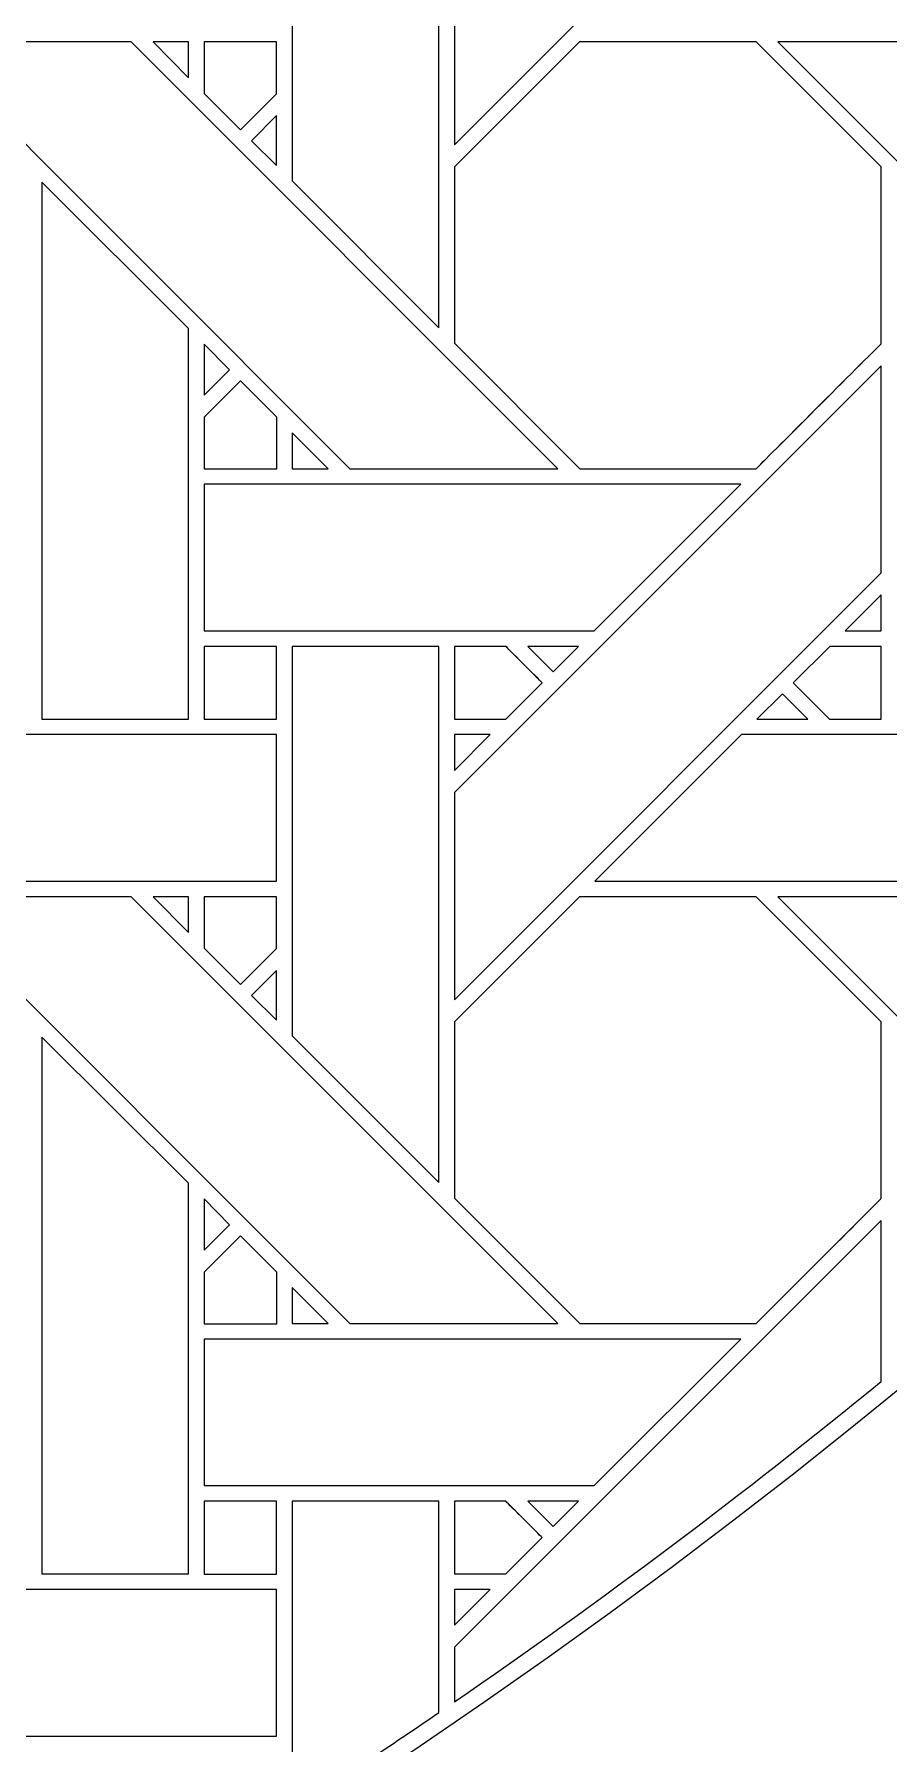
# Model space of a CAD drawing. Header units: inches. Extents: x 4.4 to 20.4, y 1.1 to 17.1.
# Drawn here: x 15.949 to 16.898, y 3.174 to 5.071 of the extents above; entities that cross this region are included whole.
import ezdxf

# ---------------------------------------------------------------- set-up
doc = ezdxf.new("R2010")
doc.units = ezdxf.units.IN
doc.header["$MEASUREMENT"] = 0
doc.layers.add('Design', color=7, linetype='Continuous', lineweight=0)

msp = doc.modelspace()

# ---------------------------------------------------------------- linework, layer by layer
at = {"layer": 'Design'}
for points, knots in [([(12.38285403781467, 17.09476386176223), (7.964575873480902, 17.09476386176223), (4.382854037814669, 13.51304202609592), (4.382854037814669, 9.094763861762152), (4.382854037814669, 4.676485697428384), (7.964575873480902, 1.094763861762152), (12.38285403781467, 1.094763861762152), (16.80113220214846, 1.094763861762152), (20.38285319010416, 4.676485697428384), (20.38285319010416, 9.094763861762152), (20.38285319010416, 13.51304202609592), (16.80113220214846, 17.09476386176223), (12.38285403781467, 17.09476386176223)], [0, 0, 0, 0, 1, 1, 1, 2, 2, 2, 3, 3, 3, 4, 4, 4, 4]), ([(12.38285399246456, 16.23880890138889), (8.437306717014545, 16.23880890138889), (5.23880895283777, 13.04031113721215), (5.23880895283777, 9.094763861762152), (5.23880895283777, 5.149216586312149), (8.437306717014545, 1.950718822135361), (12.38285399246456, 1.950718822135361), (16.32840126791459, 1.950718822135361), (19.52689827508111, 5.149216586312149), (19.52689827508111, 9.094763861762152), (19.52689827508111, 13.04031113721215), (16.32840126791459, 16.23880890138889), (12.38285399246456, 16.23880890138889)], [0, 0, 0, 0, 1, 1, 1, 2, 2, 2, 3, 3, 3, 4, 4, 4, 4]), ([(16.4153137207032, 5.178177727593316), (16.4153137207032, 5.178177727593316), (16.88897026909722, 5.651766459147134), (16.88897026909722, 5.651766459147134), (16.88897026909722, 5.651766459147134), (16.88897026909722, 5.421737670898437), (16.88897026909722, 5.421737670898437), (16.88897026909722, 5.421737670898437), (16.4153137207032, 4.94808112250434), (16.4153137207032, 4.94808112250434), (16.4153137207032, 4.94808112250434), (16.4153137207032, 5.178177727593316), (16.4153137207032, 5.178177727593316)], [0, 0, 0, 0, 1, 1, 1, 2, 2, 2, 3, 3, 3, 4, 4, 4, 4]), ([(16.39816114637584, 5.340279473198784), (16.39816114637584, 5.340279473198784), (16.39816114637584, 4.745168897840711), (16.39816114637584, 4.745168897840711), (16.39816114637584, 4.745168897840711), (16.23524305555555, 4.908086988661024), (16.23524305555555, 4.908086988661024), (16.23524305555555, 4.908086988661024), (16.23524305555555, 5.340279473198784), (16.23524305555555, 5.340279473198784), (16.23524305555555, 5.340279473198784), (16.39816114637584, 5.340279473198784), (16.39816114637584, 5.340279473198784)], [0, 0, 0, 0, 1, 1, 1, 2, 2, 2, 3, 3, 3, 4, 4, 4, 4]), ([(15.82573106553819, 5.062428792317708), (15.82573106553819, 5.062428792317708), (16.0566711425782, 5.062428792317708), (16.0566711425782, 5.062428792317708), (16.0566711425782, 5.062428792317708), (16.53031412760416, 4.58877224392361), (16.53031412760416, 4.58877224392361), (16.53031412760416, 4.58877224392361), (16.29929267035597, 4.58877224392361), (16.29929267035597, 4.58877224392361), (16.29929267035597, 4.58877224392361), (15.82573106553819, 5.062428792317708), (15.82573106553819, 5.062428792317708)], [0, 0, 0, 0, 1, 1, 1, 2, 2, 2, 3, 3, 3, 4, 4, 4, 4]), ([(16.12022908528653, 5.062415228949652), (16.12022908528653, 5.062415228949652), (16.12022908528653, 5.022583855523003), (16.12022908528653, 5.022583855523003), (16.12022908528653, 5.022583855523003), (16.08079359266501, 5.062415228949652), (16.08079359266501, 5.062415228949652), (16.08079359266501, 5.062415228949652), (16.12022908528653, 5.062415228949652), (16.12022908528653, 5.062415228949652)], [0, 0, 0, 0, 1, 1, 1, 2, 2, 2, 3, 3, 3, 3]), ([(16.21771918402778, 5.062394883897568), (16.21771918402778, 5.062394883897568), (16.21771918402778, 5.004792107476128), (16.21771918402778, 5.004792107476128), (16.21771918402778, 5.004792107476128), (16.1777903238932, 4.96484883626302), (16.1777903238932, 4.96484883626302), (16.1777903238932, 4.96484883626302), (16.13745795355903, 5.005183749728732), (16.13745795355903, 5.005183749728732), (16.13745795355903, 5.005183749728732), (16.13745795355903, 5.062394883897568), (16.13745795355903, 5.062394883897568), (16.13745795355903, 5.062394883897568), (16.21771918402778, 5.062394883897568), (16.21771918402778, 5.062394883897568)], [0, 0, 0, 0, 1, 1, 1, 2, 2, 2, 3, 3, 3, 4, 4, 4, 5, 5, 5, 5]), ([(16.1777903238932, 4.96484883626302), (16.1777903238932, 4.96484883626302), (16.13745795355903, 5.005183749728732), (16.13745795355903, 5.005183749728732), (16.13745795355903, 5.005183749728732), (16.13745795355903, 5.062394883897568), (16.13745795355903, 5.062394883897568), (16.13745795355903, 5.062394883897568), (16.21771918402778, 5.062394883897568), (16.21771918402778, 5.062394883897568), (16.21771918402778, 5.062394883897568), (16.21771918402778, 5.004792107476128), (16.21771918402778, 5.004792107476128), (16.21771918402778, 5.004792107476128), (16.1777903238932, 4.96484883626302), (16.1777903238932, 4.96484883626302)], [0, 0, 0, 0, 1, 1, 1, 2, 2, 2, 3, 3, 3, 4, 4, 4, 5, 5, 5, 5]), ([(16.55403306749139, 5.062374538845485), (16.55403306749139, 5.062374538845485), (16.750244140625, 5.062374538845485), (16.750244140625, 5.062374538845485), (16.750244140625, 5.062374538845485), (16.88899570041235, 4.923656887478298), (16.88899570041235, 4.923656887478298), (16.88899570041235, 4.923656887478298), (16.88899570041235, 4.727442423502603), (16.88899570041235, 4.727442423502603), (16.8711971706814, 4.709507412380641), (16.75927056206597, 4.59776645236545), (16.75028483072916, 4.588755289713541), (16.75028483072916, 4.588755289713541), (16.55457560221362, 4.588755289713541), (16.55457560221362, 4.588755289713541), (16.55457560221362, 4.588755289713541), (16.41533576117624, 4.727990044487847), (16.41533576117624, 4.727990044487847), (16.41533576117624, 4.727990044487847), (16.41533576117624, 4.923656887478298), (16.41533576117624, 4.923656887478298), (16.41533576117624, 4.923656887478298), (16.55403306749139, 5.062374538845485), (16.55403306749139, 5.062374538845485)], [0, 0, 0, 0, 1, 1, 1, 2, 2, 2, 3, 3, 3, 4, 4, 4, 5, 5, 5, 6, 6, 6, 7, 7, 7, 8, 8, 8, 8]), ([(16.88899570041235, 4.727442423502603), (16.87108188205292, 4.709391276041666), (16.75918918185764, 4.597685072157117), (16.75028483072916, 4.588755289713541), (16.75028483072916, 4.588755289713541), (16.55457560221362, 4.588755289713541), (16.55457560221362, 4.588755289713541), (16.55457560221362, 4.588755289713541), (16.41533576117624, 4.727990044487847), (16.41533576117624, 4.727990044487847), (16.41533576117624, 4.727990044487847), (16.41533576117624, 4.923656887478298), (16.41533576117624, 4.923656887478298), (16.41533576117624, 4.923656887478298), (16.55403306749139, 5.062374538845485), (16.55403306749139, 5.062374538845485), (16.55403306749139, 5.062374538845485), (16.750244140625, 5.062374538845485), (16.750244140625, 5.062374538845485), (16.750244140625, 5.062374538845485), (16.88899570041235, 4.923656887478298), (16.88899570041235, 4.923656887478298), (16.88899570041235, 4.923656887478298), (16.88899570041235, 4.727442423502603), (16.88899570041235, 4.727442423502603)], [0, 0, 0, 0, 1, 1, 1, 2, 2, 2, 3, 3, 3, 4, 4, 4, 5, 5, 5, 6, 6, 6, 7, 7, 7, 8, 8, 8, 8]), ([(17.24801974826389, 4.58877224392361), (17.24801974826389, 4.58877224392361), (16.77445983886721, 5.062428792317708), (16.77445983886721, 5.062428792317708), (16.77445983886721, 5.062428792317708), (17.00539991590709, 5.062428792317708), (17.00539991590709, 5.062428792317708), (17.00539991590709, 5.062428792317708), (17.47904459635416, 4.58877224392361), (17.47904459635416, 4.58877224392361), (17.47904459635416, 4.58877224392361), (17.24801974826389, 4.58877224392361), (17.24801974826389, 4.58877224392361)], [0, 0, 0, 0, 1, 1, 1, 2, 2, 2, 3, 3, 3, 4, 4, 4, 4]), ([(16.21769714355471, 4.980574713812933), (16.21769714355471, 4.980574713812933), (16.21769714355471, 4.925415886773003), (16.21769714355471, 4.925415886773003), (16.21769714355471, 4.925415886773003), (16.18992784288194, 4.952804565429687), (16.18992784288194, 4.952804565429687), (16.18992784288194, 4.952804565429687), (16.21769714355471, 4.980574713812933), (16.21769714355471, 4.980574713812933)], [0, 0, 0, 0, 1, 1, 1, 2, 2, 2, 3, 3, 3, 3]), ([(16.1201477050782, 4.744474622938367), (16.1201477050782, 4.744474622938367), (16.1201477050782, 4.310771518283419), (16.1201477050782, 4.310771518283419), (16.1201477050782, 4.310771518283419), (15.9573805067275, 4.310771518283419), (15.9573805067275, 4.310771518283419), (15.9573805067275, 4.310771518283419), (15.9573805067275, 4.906617058648003), (15.9573805067275, 4.906617058648003), (15.9573805067275, 4.906617058648003), (16.1201477050782, 4.744474622938367), (16.1201477050782, 4.744474622938367)], [0, 0, 0, 0, 1, 1, 1, 2, 2, 2, 3, 3, 3, 4, 4, 4, 4]), ([(16.13744947645401, 4.670216878255208), (16.13744947645401, 4.670216878255208), (16.13744947645401, 4.726968553331162), (16.13744947645401, 4.726968553331162), (16.13744947645401, 4.726968553331162), (16.16564263237847, 4.698395623101128), (16.16564263237847, 4.698395623101128), (16.16564263237847, 4.698395623101128), (16.13744947645401, 4.670216878255208), (16.13744947645401, 4.670216878255208)], [0, 0, 0, 0, 1, 1, 1, 2, 2, 2, 3, 3, 3, 3]), ([(16.4153137207032, 4.229448954264322), (16.4153137207032, 4.229448954264322), (16.88897026909722, 4.703037685818141), (16.88897026909722, 4.703037685818141), (16.88897026909722, 4.703037685818141), (16.88897026909722, 4.473008897569443), (16.88897026909722, 4.473008897569443), (16.88897026909722, 4.473008897569443), (16.4153137207032, 3.999352349175346), (16.4153137207032, 3.999352349175346), (16.4153137207032, 3.999352349175346), (16.4153137207032, 4.229448954264322), (16.4153137207032, 4.229448954264322)], [0, 0, 0, 0, 1, 1, 1, 2, 2, 2, 3, 3, 3, 4, 4, 4, 4]), ([(16.13747829861111, 4.588510301378037), (16.13747829861111, 4.588510301378037), (16.13747829861111, 4.64579603407118), (16.13747829861111, 4.64579603407118), (16.13747829861111, 4.64579603407118), (16.17780388726126, 4.686127556694878), (16.17780388726126, 4.686127556694878), (16.17780388726126, 4.686127556694878), (16.21813456217445, 4.645806206597222), (16.21813456217445, 4.645806206597222), (16.21813456217445, 4.645806206597222), (16.21813456217445, 4.588510301378037), (16.21813456217445, 4.588510301378037), (16.21813456217445, 4.588510301378037), (16.13747829861111, 4.588510301378037), (16.13747829861111, 4.588510301378037)], [0, 0, 0, 0, 1, 1, 1, 2, 2, 2, 3, 3, 3, 4, 4, 4, 5, 5, 5, 5]), ([(16.13747829861111, 4.64579603407118), (16.13747829861111, 4.64579603407118), (16.17780388726126, 4.686127556694878), (16.17780388726126, 4.686127556694878), (16.17780388726126, 4.686127556694878), (16.21813456217445, 4.645806206597222), (16.21813456217445, 4.645806206597222), (16.21813456217445, 4.645806206597222), (16.21813456217445, 4.588510301378037), (16.21813456217445, 4.588510301378037), (16.21813456217445, 4.588510301378037), (16.13747829861111, 4.588510301378037), (16.13747829861111, 4.588510301378037), (16.13747829861111, 4.588510301378037), (16.13747829861111, 4.64579603407118), (16.13747829861111, 4.64579603407118)], [0, 0, 0, 0, 1, 1, 1, 2, 2, 2, 3, 3, 3, 4, 4, 4, 5, 5, 5, 5]), ([(16.27507527669278, 4.58877224392361), (16.27507527669278, 4.58877224392361), (16.23536512586805, 4.58877224392361), (16.23536512586805, 4.58877224392361), (16.23536512586805, 4.58877224392361), (16.23536512586805, 4.628548516167534), (16.23536512586805, 4.628548516167534), (16.23536512586805, 4.628548516167534), (16.27507527669278, 4.58877224392361), (16.27507527669278, 4.58877224392361)], [0, 0, 0, 0, 1, 1, 1, 2, 2, 2, 3, 3, 3, 3]), ([(16.13746303982207, 4.408824496799044), (16.13746303982207, 4.408824496799044), (16.13746303982207, 4.571524726019965), (16.13746303982207, 4.571524726019965), (16.13746303982207, 4.571524726019965), (16.73315768771709, 4.571524726019965), (16.73315768771709, 4.571524726019965), (16.73315768771709, 4.571524726019965), (16.57041761610251, 4.408824496799044), (16.57041761610251, 4.408824496799044), (16.57041761610251, 4.408824496799044), (16.13746303982207, 4.408824496799044), (16.13746303982207, 4.408824496799044)], [0, 0, 0, 0, 1, 1, 1, 2, 2, 2, 3, 3, 3, 4, 4, 4, 4]), ([(16.84920756022138, 4.408851623535156), (16.84920756022138, 4.408851623535156), (16.88898383246528, 4.448615180121527), (16.88898383246528, 4.448615180121527), (16.88898383246528, 4.448615180121527), (16.88898383246528, 4.408851623535156), (16.88898383246528, 4.408851623535156), (16.88898383246528, 4.408851623535156), (16.84920756022138, 4.408851623535156), (16.84920756022138, 4.408851623535156)], [0, 0, 0, 0, 1, 1, 1, 2, 2, 2, 3, 3, 3, 3]), ([(16.13747829861111, 4.391521877712673), (16.13747829861111, 4.391521877712673), (16.21771918402778, 4.391521877712673), (16.21771918402778, 4.391521877712673), (16.21771918402778, 4.391521877712673), (16.21771918402778, 4.310733371310763), (16.21771918402778, 4.310733371310763), (16.21771918402778, 4.310733371310763), (16.13747829861111, 4.310733371310763), (16.13747829861111, 4.310733371310763), (16.13747829861111, 4.310733371310763), (16.13747829861111, 4.391521877712673), (16.13747829861111, 4.391521877712673)], [0, 0, 0, 0, 1, 1, 1, 2, 2, 2, 3, 3, 3, 4, 4, 4, 4]), ([(16.13747829861111, 4.310733371310763), (16.13747829861111, 4.310733371310763), (16.13747829861111, 4.391521877712673), (16.13747829861111, 4.391521877712673), (16.13747829861111, 4.391521877712673), (16.21771918402778, 4.391521877712673), (16.21771918402778, 4.391521877712673), (16.21771918402778, 4.391521877712673), (16.21771918402778, 4.310733371310763), (16.21771918402778, 4.310733371310763), (16.21771918402778, 4.310733371310763), (16.13747829861111, 4.310733371310763), (16.13747829861111, 4.310733371310763)], [0, 0, 0, 0, 1, 1, 1, 2, 2, 2, 3, 3, 3, 4, 4, 4, 4]), ([(16.39816114637584, 4.391563415527343), (16.39816114637584, 4.391563415527343), (16.39816114637584, 3.796440124511718), (16.39816114637584, 3.796440124511718), (16.39816114637584, 3.796440124511718), (16.23524305555555, 3.959358215332031), (16.23524305555555, 3.959358215332031), (16.23524305555555, 3.959358215332031), (16.23524305555555, 4.391563415527343), (16.23524305555555, 4.391563415527343), (16.23524305555555, 4.391563415527343), (16.39816114637584, 4.391563415527343), (16.39816114637584, 4.391563415527343)], [0, 0, 0, 0, 1, 1, 1, 2, 2, 2, 3, 3, 3, 4, 4, 4, 4]), ([(16.472395155165, 4.391521877712673), (16.47753228081597, 4.386410183376735), (16.50831095377611, 4.355598449707031), (16.51273600260416, 4.351174248589409), (16.51273600260416, 4.351174248589409), (16.4723086886936, 4.310747782389322), (16.4723086886936, 4.310747782389322), (16.4723086886936, 4.310747782389322), (16.41533576117624, 4.310747782389322), (16.41533576117624, 4.310747782389322), (16.41533576117624, 4.310747782389322), (16.41533576117624, 4.391521877712673), (16.41533576117624, 4.391521877712673), (16.41533576117624, 4.391521877712673), (16.472395155165, 4.391521877712673), (16.472395155165, 4.391521877712673)], [0, 0, 0, 0, 1, 1, 1, 2, 2, 2, 3, 3, 3, 4, 4, 4, 5, 5, 5, 5]), ([(16.41533576117624, 4.310747782389322), (16.41533576117624, 4.310747782389322), (16.41533576117624, 4.391521877712673), (16.41533576117624, 4.391521877712673), (16.41533576117624, 4.391521877712673), (16.472395155165, 4.391521877712673), (16.472395155165, 4.391521877712673), (16.47778659396709, 4.386158413357204), (16.51273600260416, 4.351174248589409), (16.51273600260416, 4.351174248589409), (16.51273600260416, 4.351174248589409), (16.4723086886936, 4.310747782389322), (16.4723086886936, 4.310747782389322), (16.4723086886936, 4.310747782389322), (16.41533576117624, 4.310747782389322), (16.41533576117624, 4.310747782389322)], [0, 0, 0, 0, 1, 1, 1, 2, 2, 2, 3, 3, 3, 4, 4, 4, 5, 5, 5, 5]), ([(16.49673122829861, 4.391563415527343), (16.49673122829861, 4.391563415527343), (16.55319722493487, 4.391563415527343), (16.55319722493487, 4.391563415527343), (16.55319722493487, 4.391563415527343), (16.52490912543403, 4.363371955023871), (16.52490912543403, 4.363371955023871), (16.52490912543403, 4.363371955023871), (16.49673122829861, 4.391563415527343), (16.49673122829861, 4.391563415527343)], [0, 0, 0, 0, 1, 1, 1, 2, 2, 2, 3, 3, 3, 3]), ([(16.83189392089846, 4.310733371310763), (16.83189392089846, 4.310733371310763), (16.79153951009112, 4.351119147406683), (16.79153951009112, 4.351119147406683), (16.79153951009112, 4.351119147406683), (16.83196851942276, 4.391538831922742), (16.83196851942276, 4.391538831922742), (16.83196851942276, 4.391538831922742), (16.8890092637804, 4.391538831922742), (16.8890092637804, 4.391538831922742), (16.8890092637804, 4.391538831922742), (16.8890092637804, 4.310733371310763), (16.8890092637804, 4.310733371310763), (16.8890092637804, 4.310733371310763), (16.83189392089846, 4.310733371310763), (16.83189392089846, 4.310733371310763)], [0, 0, 0, 0, 1, 1, 1, 2, 2, 2, 3, 3, 3, 4, 4, 4, 5, 5, 5, 5]), ([(16.79153951009112, 4.351119147406683), (16.79153951009112, 4.351119147406683), (16.83196851942276, 4.391538831922742), (16.83196851942276, 4.391538831922742), (16.83196851942276, 4.391538831922742), (16.8890092637804, 4.391538831922742), (16.8890092637804, 4.391538831922742), (16.8890092637804, 4.391538831922742), (16.8890092637804, 4.310733371310763), (16.8890092637804, 4.310733371310763), (16.8890092637804, 4.310733371310763), (16.83189392089846, 4.310733371310763), (16.83189392089846, 4.310733371310763), (16.83189392089846, 4.310733371310763), (16.79153951009112, 4.351119147406683), (16.79153951009112, 4.351119147406683)], [0, 0, 0, 0, 1, 1, 1, 2, 2, 2, 3, 3, 3, 4, 4, 4, 5, 5, 5, 5]), ([(16.8076477050782, 4.310771518283419), (16.8076477050782, 4.310771518283419), (16.75114101833765, 4.310771518283419), (16.75114101833765, 4.310771518283419), (16.75114101833765, 4.310771518283419), (16.7794019911025, 4.339031643337673), (16.7794019911025, 4.339031643337673), (16.7794019911025, 4.339031643337673), (16.8076477050782, 4.310771518283419), (16.8076477050782, 4.310771518283419)], [0, 0, 0, 0, 1, 1, 1, 2, 2, 2, 3, 3, 3, 3]), ([(15.62242296006944, 4.130838182237413), (15.62242296006944, 4.130838182237413), (15.78527323404945, 4.293633355034722), (15.78527323404945, 4.293633355034722), (15.78527323404945, 4.293633355034722), (16.21769714355471, 4.293633355034722), (16.21769714355471, 4.293633355034722), (16.21769714355471, 4.293633355034722), (16.21769714355471, 4.130838182237413), (16.21769714355471, 4.130838182237413), (16.21769714355471, 4.130838182237413), (15.62242296006944, 4.130838182237413), (15.62242296006944, 4.130838182237413)], [0, 0, 0, 0, 1, 1, 1, 2, 2, 2, 3, 3, 3, 4, 4, 4, 4]), ([(16.45514424641929, 4.293646918402777), (16.45514424641929, 4.293646918402777), (16.4153137207032, 4.253815544976128), (16.4153137207032, 4.253815544976128), (16.4153137207032, 4.253815544976128), (16.4153137207032, 4.293646918402777), (16.4153137207032, 4.293646918402777), (16.4153137207032, 4.293646918402777), (16.45514424641929, 4.293646918402777), (16.45514424641929, 4.293646918402777)], [0, 0, 0, 0, 1, 1, 1, 2, 2, 2, 3, 3, 3, 3]), ([(16.57113986545139, 4.130838182237413), (16.57113986545139, 4.130838182237413), (16.73398844401041, 4.293633355034722), (16.73398844401041, 4.293633355034722), (16.73398844401041, 4.293633355034722), (17.16642591688376, 4.293633355034722), (17.16642591688376, 4.293633355034722), (17.16642591688376, 4.293633355034722), (17.16642591688376, 4.130838182237413), (17.16642591688376, 4.130838182237413), (17.16642591688376, 4.130838182237413), (16.57113986545139, 4.130838182237413), (16.57113986545139, 4.130838182237413)], [0, 0, 0, 0, 1, 1, 1, 2, 2, 2, 3, 3, 3, 4, 4, 4, 4]), ([(16.29929267035597, 3.640042622884114), (16.29929267035597, 3.640042622884114), (15.82573106553819, 4.113699171278211), (15.82573106553819, 4.113699171278211), (15.82573106553819, 4.113699171278211), (16.0566711425782, 4.113699171278211), (16.0566711425782, 4.113699171278211), (16.0566711425782, 4.113699171278211), (16.53031412760416, 3.640042622884114), (16.53031412760416, 3.640042622884114), (16.53031412760416, 3.640042622884114), (16.29929267035597, 3.640042622884114), (16.29929267035597, 3.640042622884114)], [0, 0, 0, 0, 1, 1, 1, 2, 2, 2, 3, 3, 3, 4, 4, 4, 4]), ([(16.12022908528653, 4.113685607910156), (16.12022908528653, 4.113685607910156), (16.12022908528653, 4.073855082194009), (16.12022908528653, 4.073855082194009), (16.12022908528653, 4.073855082194009), (16.08079359266501, 4.113685607910156), (16.08079359266501, 4.113685607910156), (16.08079359266501, 4.113685607910156), (16.12022908528653, 4.113685607910156), (16.12022908528653, 4.113685607910156)], [0, 0, 0, 0, 1, 1, 1, 2, 2, 2, 3, 3, 3, 3]), ([(16.21771918402778, 4.113658481174044), (16.21771918402778, 4.113658481174044), (16.21771918402778, 4.056055704752603), (16.21771918402778, 4.056055704752603), (16.21771918402778, 4.056055704752603), (16.1777903238932, 4.016112433539496), (16.1777903238932, 4.016112433539496), (16.1777903238932, 4.016112433539496), (16.13745795355903, 4.056447347005208), (16.13745795355903, 4.056447347005208), (16.13745795355903, 4.056447347005208), (16.13745795355903, 4.113658481174044), (16.13745795355903, 4.113658481174044), (16.13745795355903, 4.113658481174044), (16.21771918402778, 4.113658481174044), (16.21771918402778, 4.113658481174044)], [0, 0, 0, 0, 1, 1, 1, 2, 2, 2, 3, 3, 3, 4, 4, 4, 5, 5, 5, 5]), ([(16.1777903238932, 4.016112433539496), (16.1777903238932, 4.016112433539496), (16.13745795355903, 4.056447347005208), (16.13745795355903, 4.056447347005208), (16.13745795355903, 4.056447347005208), (16.13745795355903, 4.113658481174044), (16.13745795355903, 4.113658481174044), (16.13745795355903, 4.113658481174044), (16.21771918402778, 4.113658481174044), (16.21771918402778, 4.113658481174044), (16.21771918402778, 4.113658481174044), (16.21771918402778, 4.056055704752603), (16.21771918402778, 4.056055704752603), (16.21771918402778, 4.056055704752603), (16.1777903238932, 4.016112433539496), (16.1777903238932, 4.016112433539496)], [0, 0, 0, 0, 1, 1, 1, 2, 2, 2, 3, 3, 3, 4, 4, 4, 5, 5, 5, 5]), ([(16.41533576117624, 3.77926042344835), (16.41533576117624, 3.77926042344835), (16.41533576117624, 3.974920484754774), (16.41533576117624, 3.974920484754774), (16.41533576117624, 3.974920484754774), (16.55403306749139, 4.113644917805989), (16.55403306749139, 4.113644917805989), (16.55403306749139, 4.113644917805989), (16.750244140625, 4.113644917805989), (16.750244140625, 4.113644917805989), (16.750244140625, 4.113644917805989), (16.88899570041235, 3.974920484754774), (16.88899570041235, 3.974920484754774), (16.88899570041235, 3.974920484754774), (16.88899570041235, 3.778706020779079), (16.88899570041235, 3.778706020779079), (16.8711971706814, 3.760771009657117), (16.75927056206597, 3.64903089735243), (16.75028483072916, 3.640018886990016), (16.75028483072916, 3.640018886990016), (16.55457560221362, 3.640018886990016), (16.55457560221362, 3.640018886990016), (16.55457560221362, 3.640018886990016), (16.41533576117624, 3.77926042344835), (16.41533576117624, 3.77926042344835)], [0, 0, 0, 0, 1, 1, 1, 2, 2, 2, 3, 3, 3, 4, 4, 4, 5, 5, 5, 6, 6, 6, 7, 7, 7, 8, 8, 8, 8]), ([(16.88899570041235, 3.778706020779079), (16.87112257215709, 3.760696411132812), (16.75921630859375, 3.648976643880208), (16.75028483072916, 3.640018886990016), (16.75028483072916, 3.640018886990016), (16.55457560221362, 3.640018886990016), (16.55457560221362, 3.640018886990016), (16.55457560221362, 3.640018886990016), (16.41533576117624, 3.77926042344835), (16.41533576117624, 3.77926042344835), (16.41533576117624, 3.77926042344835), (16.41533576117624, 3.974920484754774), (16.41533576117624, 3.974920484754774), (16.41533576117624, 3.974920484754774), (16.55403306749139, 4.113644917805989), (16.55403306749139, 4.113644917805989), (16.55403306749139, 4.113644917805989), (16.750244140625, 4.113644917805989), (16.750244140625, 4.113644917805989), (16.750244140625, 4.113644917805989), (16.88899570041235, 3.974920484754774), (16.88899570041235, 3.974920484754774), (16.88899570041235, 3.974920484754774), (16.88899570041235, 3.778706020779079), (16.88899570041235, 3.778706020779079)], [0, 0, 0, 0, 1, 1, 1, 2, 2, 2, 3, 3, 3, 4, 4, 4, 5, 5, 5, 6, 6, 6, 7, 7, 7, 8, 8, 8, 8]), ([(16.77445983886721, 4.113699171278211), (16.77445983886721, 4.113699171278211), (17.00539991590709, 4.113699171278211), (17.00539991590709, 4.113699171278211), (17.00539991590709, 4.113699171278211), (17.23854573567708, 3.880548265245225), (17.23854573567708, 3.880548265245225), (17.19866604275181, 3.843393961588541), (17.15833367241751, 3.806722005208333), (17.1176096598307, 3.770479838053385), (17.1176096598307, 3.770479838053385), (16.77445983886721, 4.113699171278211), (16.77445983886721, 4.113699171278211)], [0, 0, 0, 0, 1, 1, 1, 2, 2, 2, 3, 3, 3, 4, 4, 4, 4]), ([(16.21769714355471, 4.031845940483941), (16.21769714355471, 4.031845940483941), (16.21769714355471, 3.97668711344401), (16.21769714355471, 3.97668711344401), (16.21769714355471, 3.97668711344401), (16.18994140625, 4.004075792100694), (16.18994140625, 4.004075792100694), (16.18994140625, 4.004075792100694), (16.21769714355471, 4.031845940483941), (16.21769714355471, 4.031845940483941)], [0, 0, 0, 0, 1, 1, 1, 2, 2, 2, 3, 3, 3, 3]), ([(16.1201477050782, 3.795745849609375), (16.1201477050782, 3.795745849609375), (16.1201477050782, 3.362042744954426), (16.1201477050782, 3.362042744954426), (16.1201477050782, 3.362042744954426), (15.9573805067275, 3.362042744954426), (15.9573805067275, 3.362042744954426), (15.9573805067275, 3.362042744954426), (15.9573805067275, 3.957887437608506), (15.9573805067275, 3.957887437608506), (15.9573805067275, 3.957887437608506), (16.1201477050782, 3.795745849609375), (16.1201477050782, 3.795745849609375)], [0, 0, 0, 0, 1, 1, 1, 2, 2, 2, 3, 3, 3, 4, 4, 4, 4]), ([(16.13744947645401, 3.721488104926215), (16.13744947645401, 3.721488104926215), (16.13744947645401, 3.77823978000217), (16.13744947645401, 3.77823978000217), (16.13744947645401, 3.77823978000217), (16.16562906901041, 3.749666849772135), (16.16562906901041, 3.749666849772135), (16.16562906901041, 3.749666849772135), (16.13744947645401, 3.721488104926215), (16.13744947645401, 3.721488104926215)], [0, 0, 0, 0, 1, 1, 1, 2, 2, 2, 3, 3, 3, 3]), ([(16.4153137207032, 3.280720180935329), (16.4153137207032, 3.280720180935329), (16.88897026909722, 3.754308912489149), (16.88897026909722, 3.754308912489149), (16.88897026909722, 3.754308912489149), (16.88897026909722, 3.575534396701388), (16.88897026909722, 3.575534396701388), (16.73622979058167, 3.450681898328992), (16.57822502983943, 3.332040574815537), (16.4153137207032, 3.220003763834635), (16.4153137207032, 3.220003763834635), (16.4153137207032, 3.280720180935329), (16.4153137207032, 3.280720180935329)], [0, 0, 0, 0, 1, 1, 1, 2, 2, 2, 3, 3, 3, 4, 4, 4, 4]), ([(16.13747829861111, 3.639773898654513), (16.13747829861111, 3.639773898654513), (16.13747829861111, 3.697059631347656), (16.13747829861111, 3.697059631347656), (16.13747829861111, 3.697059631347656), (16.17780388726126, 3.737391153971354), (16.17780388726126, 3.737391153971354), (16.17780388726126, 3.737391153971354), (16.21813456217445, 3.697069803873697), (16.21813456217445, 3.697069803873697), (16.21813456217445, 3.697069803873697), (16.21813456217445, 3.639773898654513), (16.21813456217445, 3.639773898654513), (16.21813456217445, 3.639773898654513), (16.13747829861111, 3.639773898654513), (16.13747829861111, 3.639773898654513)], [0, 0, 0, 0, 1, 1, 1, 2, 2, 2, 3, 3, 3, 4, 4, 4, 5, 5, 5, 5]), ([(16.17780388726126, 3.737391153971354), (16.17780388726126, 3.737391153971354), (16.21813456217445, 3.697069803873697), (16.21813456217445, 3.697069803873697), (16.21813456217445, 3.697069803873697), (16.21813456217445, 3.639773898654513), (16.21813456217445, 3.639773898654513), (16.21813456217445, 3.639773898654513), (16.13747829861111, 3.639773898654513), (16.13747829861111, 3.639773898654513), (16.13747829861111, 3.639773898654513), (16.13747829861111, 3.697059631347656), (16.13747829861111, 3.697059631347656), (16.13747829861111, 3.697059631347656), (16.17780388726126, 3.737391153971354), (16.17780388726126, 3.737391153971354)], [0, 0, 0, 0, 1, 1, 1, 2, 2, 2, 3, 3, 3, 4, 4, 4, 5, 5, 5, 5]), ([(16.23536512586805, 3.640042622884114), (16.23536512586805, 3.640042622884114), (16.23536512586805, 3.679833306206596), (16.23536512586805, 3.679833306206596), (16.23536512586805, 3.679833306206596), (16.27508884006084, 3.640042622884114), (16.27508884006084, 3.640042622884114), (16.27508884006084, 3.640042622884114), (16.23536512586805, 3.640042622884114), (16.23536512586805, 3.640042622884114)], [0, 0, 0, 0, 1, 1, 1, 2, 2, 2, 3, 3, 3, 3]), ([(16.13746303982207, 3.460095723470051), (16.13746303982207, 3.460095723470051), (16.13746303982207, 3.622795104980468), (16.13746303982207, 3.622795104980468), (16.13746303982207, 3.622795104980468), (16.73315768771709, 3.622795104980468), (16.73315768771709, 3.622795104980468), (16.73315768771709, 3.622795104980468), (16.57043117947056, 3.460095723470051), (16.57043117947056, 3.460095723470051), (16.57043117947056, 3.460095723470051), (16.13746303982207, 3.460095723470051), (16.13746303982207, 3.460095723470051)], [0, 0, 0, 0, 1, 1, 1, 2, 2, 2, 3, 3, 3, 4, 4, 4, 4]), ([(16.13747829861111, 3.361997816297742), (16.13747829861111, 3.361997816297742), (16.13747829861111, 3.442786322699652), (16.13747829861111, 3.442786322699652), (16.13747829861111, 3.442786322699652), (16.21771918402778, 3.442786322699652), (16.21771918402778, 3.442786322699652), (16.21771918402778, 3.442786322699652), (16.21771918402778, 3.361997816297742), (16.21771918402778, 3.361997816297742), (16.21771918402778, 3.361997816297742), (16.13747829861111, 3.361997816297742), (16.13747829861111, 3.361997816297742)], [0, 0, 0, 0, 1, 1, 1, 2, 2, 2, 3, 3, 3, 4, 4, 4, 4]), ([(16.21771918402778, 3.442786322699652), (16.21771918402778, 3.442786322699652), (16.21771918402778, 3.361997816297742), (16.21771918402778, 3.361997816297742), (16.21771918402778, 3.361997816297742), (16.13747829861111, 3.361997816297742), (16.13747829861111, 3.361997816297742), (16.13747829861111, 3.361997816297742), (16.13747829861111, 3.442786322699652), (16.13747829861111, 3.442786322699652), (16.13747829861111, 3.442786322699652), (16.21771918402778, 3.442786322699652), (16.21771918402778, 3.442786322699652)], [0, 0, 0, 0, 1, 1, 1, 2, 2, 2, 3, 3, 3, 4, 4, 4, 4]), ([(16.23524305555555, 3.100098503960503), (16.23524305555555, 3.100098503960503), (16.23524305555555, 3.44283464219835), (16.23524305555555, 3.44283464219835), (16.23524305555555, 3.44283464219835), (16.39816114637584, 3.44283464219835), (16.39816114637584, 3.44283464219835), (16.39816114637584, 3.44283464219835), (16.39816114637584, 3.208265516493055), (16.39816114637584, 3.208265516493055), (16.34436882866751, 3.171502007378471), (16.29008144802515, 3.135411580403645), (16.23524305555555, 3.100098503960503)], [0, 0, 0, 0, 1, 1, 1, 2, 2, 2, 3, 3, 3, 4, 4, 4, 4]), ([(16.51272922092014, 3.402431064181857), (16.51272922092014, 3.402431064181857), (16.4723086886936, 3.362011379665798), (16.4723086886936, 3.362011379665798), (16.4723086886936, 3.362011379665798), (16.41533576117624, 3.362011379665798), (16.41533576117624, 3.362011379665798), (16.41533576117624, 3.362011379665798), (16.41533576117624, 3.442786322699652), (16.41533576117624, 3.442786322699652), (16.41533576117624, 3.442786322699652), (16.472395155165, 3.442786322699652), (16.472395155165, 3.442786322699652), (16.47753228081597, 3.437674628363715), (16.50830417209209, 3.406855265299479), (16.51272922092014, 3.402431064181857)], [0, 0, 0, 0, 1, 1, 1, 2, 2, 2, 3, 3, 3, 4, 4, 4, 5, 5, 5, 5]), ([(16.41533576117624, 3.362011379665798), (16.41533576117624, 3.362011379665798), (16.41533576117624, 3.442786322699652), (16.41533576117624, 3.442786322699652), (16.41533576117624, 3.442786322699652), (16.472395155165, 3.442786322699652), (16.472395155165, 3.442786322699652), (16.47770521375876, 3.437504238552516), (16.50851101345486, 3.406650967068141), (16.51272922092014, 3.402431064181857), (16.51272922092014, 3.402431064181857), (16.4723086886936, 3.362011379665798), (16.4723086886936, 3.362011379665798), (16.4723086886936, 3.362011379665798), (16.41533576117624, 3.362011379665798), (16.41533576117624, 3.362011379665798)], [0, 0, 0, 0, 1, 1, 1, 2, 2, 2, 3, 3, 3, 4, 4, 4, 5, 5, 5, 5]), ([(16.49673122829861, 3.44283464219835), (16.49673122829861, 3.44283464219835), (16.55319722493487, 3.44283464219835), (16.55319722493487, 3.44283464219835), (16.55319722493487, 3.44283464219835), (16.52490912543403, 3.414642333984375), (16.52490912543403, 3.414642333984375), (16.52490912543403, 3.414642333984375), (16.49673122829861, 3.44283464219835), (16.49673122829861, 3.44283464219835)], [0, 0, 0, 0, 1, 1, 1, 2, 2, 2, 3, 3, 3, 3]), ([(15.62242296006944, 3.182108561197916), (15.62242296006944, 3.182108561197916), (15.78527323404945, 3.344904581705729), (15.78527323404945, 3.344904581705729), (15.78527323404945, 3.344904581705729), (16.21769714355471, 3.344904581705729), (16.21769714355471, 3.344904581705729), (16.21769714355471, 3.344904581705729), (16.21769714355471, 3.182108561197916), (16.21769714355471, 3.182108561197916), (16.21769714355471, 3.182108561197916), (15.62242296006944, 3.182108561197916), (15.62242296006944, 3.182108561197916)], [0, 0, 0, 0, 1, 1, 1, 2, 2, 2, 3, 3, 3, 4, 4, 4, 4]), ([(16.45514424641929, 3.344918145073784), (16.45514424641929, 3.344918145073784), (16.4153137207032, 3.305086771647135), (16.4153137207032, 3.305086771647135), (16.4153137207032, 3.305086771647135), (16.4153137207032, 3.344918145073784), (16.4153137207032, 3.344918145073784), (16.4153137207032, 3.344918145073784), (16.45514424641929, 3.344918145073784), (16.45514424641929, 3.344918145073784)], [0, 0, 0, 0, 1, 1, 1, 2, 2, 2, 3, 3, 3, 3])]:
    msp.add_open_spline(points, degree=3, knots=knots, dxfattribs=at)

doc.saveas('drawing.dxf')
